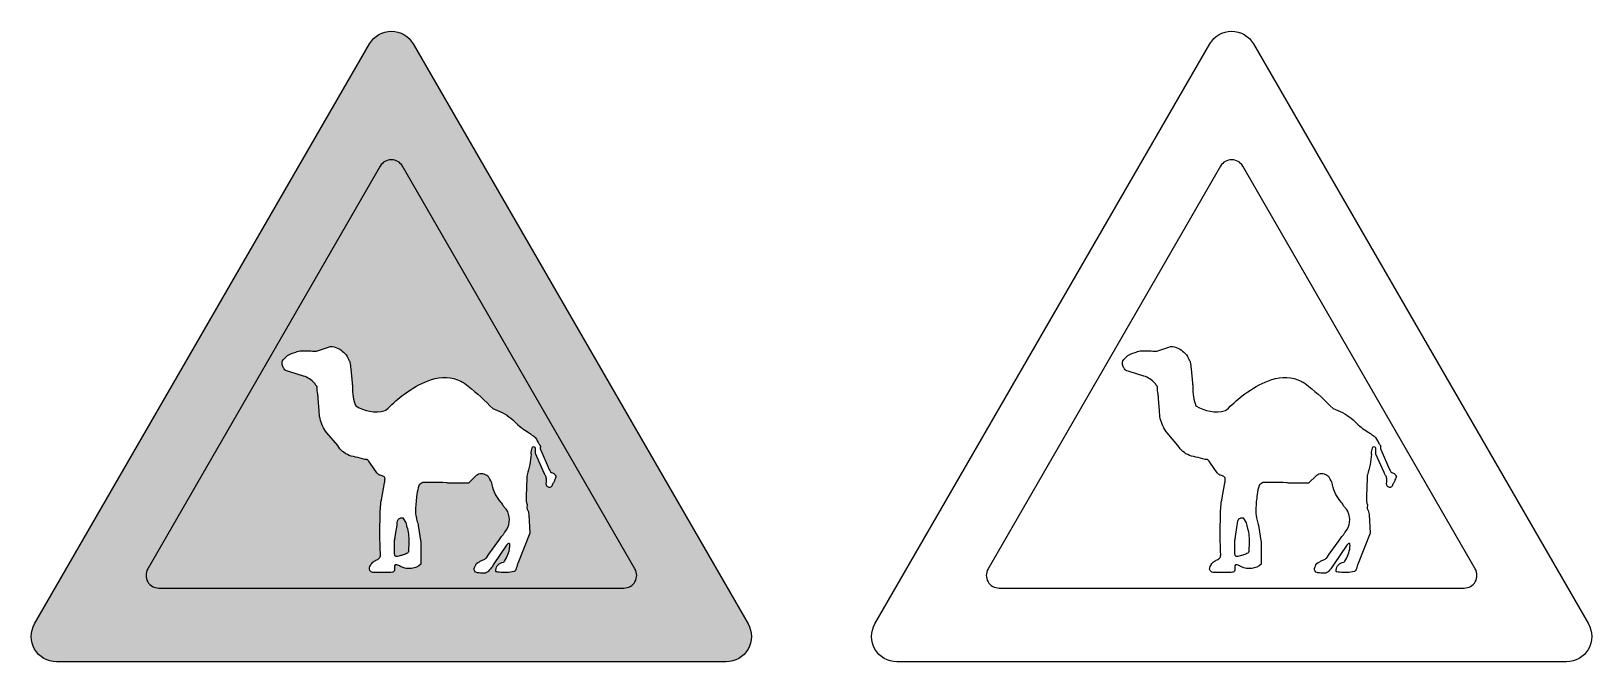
# Model space of a CAD drawing. Extents: x 659 to 1959, y 3 to 528.
import ezdxf

# ---------------------------------------------------------------- set-up
doc = ezdxf.new("R2010")
doc.units = 0
doc.header["$MEASUREMENT"] = 0

msp = doc.modelspace()

# ---------------------------------------------------------------- hatches: boundary and pattern name
h = msp.add_hatch(color=1)
edge = h.paths.add_edge_path()
edge.add_line((977.6254773971882, 517.558), (1256.625477397188, 34.32420000000002))
edge.add_arc((1238.408045808981, 23.83163514307126), 21.02305236990761, -89.95249231503732, 29.940346689590115, ccw=False)
edge.add_line((1238.425477397188, 2.80859), (680.430477397188, 2.81055))
edge.add_arc((680.4488839341984, 23.83243740245643), 21.02189546073715, 150.0540698034905, 269.9498324486072, ccw=False)
edge.add_line((662.2334773971882, 34.3262), (941.229477397188, 517.558))
edge.add_arc((959.4274773971881, 507.0299163257397), 21.02398035226036, 30.050656878707002, 149.949343121293, ccw=False)
edge = h.paths.add_edge_path(flags=16)
edge.add_arc((1153.196310557523, 74.80503525814727), 10.60483922006331, 270.0495265679002, 389.9447732795862)
edge.add_line((1162.385477397188, 80.0986), (968.6054773971882, 415.73))
edge.add_arc((959.4269773971882, 410.4190641212334), 10.60428697076659, 30.05487035694182, 149.9451296430582)
edge.add_line((950.2484773971883, 415.73), (756.472477397188, 80.09860000000003))
edge.add_arc((765.6611405451391, 74.80407619356052), 10.60488155442908, 150.0493784259307, 269.9423894106014)
edge.add_line((765.6504773971883, 64.1992), (1153.205477397188, 64.2002))
h = msp.add_hatch(color=7)
h.paths.add_polyline_path([(968.6054773971882, 415.73, 0.5767119999999999), (950.2484773971883, 415.73), (756.472477397188, 80.0986, 0.5767280000000001), (765.6504773971883, 64.1992), (1153.205477397188, 64.2002, 0.576741), (1162.385477397188, 80.0986)])
h.paths.add_polyline_path([(1020.645477397188, 234.673, -0.0364143), (1041.575477397188, 216.035), (1043.965477397188, 213.7440000000001), (1049.805477397188, 211.298, -0.101306), (1063.725477397188, 201.188, 0.0526554), (1073.775477397188, 193.814, -0.0206169), (1076.295477397188, 191.983, -0.0406908), (1078.075477397188, 190.727, -0.128112), (1081.665477397188, 185.526, 0.08916089999999999), (1082.825477397188, 183.584, 0.04062044355078975), (1083.170077248059, 183.2832968915272, -0.1902995160496588), (1083.507421672521, 182.7605386904932, -0.07958962599660746), (1083.545477397188, 181.858, 0.0283208), (1083.475477397188, 180.448, 0.1037676229540877), (1083.625711495173, 179.8164452522767, -0.02028975424957007), (1083.935477397188, 179.116), (1091.005477397188, 163.023, 0.0574053), (1092.085477397188, 161.094, 0.162178), (1093.545477397188, 160.144, -0.185961), (1095.575477397188, 158.869, -0.0650293), (1096.345477397188, 157.337, -0.19957), (1096.155477397188, 155.732, 0.0107766), (1095.485477397188, 154.456, 0.0821430714596532), (1095.298646097332, 153.7033067849731, -0.1491262853452356), (1094.845688884176, 152.4840740349568, -0.007168560511149874), (1093.915477397188, 151.292, 0.165584), (1093.425477397188, 149.921, -0.28811), (1092.585477397188, 148.475, -0.511979), (1088.705477397188, 149.976, -0.08013810000000002), (1088.575477397188, 152.721, 0.0646367), (1088.505477397188, 155.93, 0.05763400000000001), (1087.375477397188, 158.587, -0.0299153), (1086.425477397188, 160.612), (1079.665477397188, 175.86, -0.0684184069415123), (1079.546683134926, 176.9256847364532, 0.004758704432416065), (1079.545477397188, 180.189, 0.02618349999999999), (1079.465477397188, 180.85, 0.251808), (1078.725477397188, 181.681, 0.20802229118587), (1077.084076478574, 181.6825778962727, 0.2581142470622309), (1076.514221316014, 180.9241243761193, -0.07773653544939037), (1075.945477397188, 178.577, 0.1290932494077012), (1075.719543018486, 176.2220417555878, -0.01732086985797314), (1075.795477397188, 175.728, -0.0786375), (1072.485477397188, 158.65, 0.0208787), (1072.445477397188, 158.377, 0.02680059999999999), (1072.345477397188, 155.677), (1071.715477397188, 140.865, 0.0682862), (1072.035477397188, 135.206, 0.0246831701809669), (1072.232552498281, 134.5778221509242, -0.1400895950727343), (1072.465477397188, 132.857, 0.0333733), (1072.365477397188, 130.989, 0.115034), (1072.655477397188, 129.954, -0.126409), (1073.845477397188, 125.384), (1074.815477397188, 109.804), (1064.765477397188, 84.7139, 0.0132893), (1063.915477397188, 81.8789, -0.006704036814215242), (1063.12465150144, 79.71222016112192, -0.1163481569598322), (1062.245477397188, 78.3701, -0.1357707253296199), (1061.509001648131, 78.03885960094614, -0.0879975653040306), (1049.235477397188, 77.415, -0.00690239), (1047.175477397188, 77.6221, -0.3111044073851864), (1046.519245505694, 78.15320815771108, -0.1129353125588889), (1046.435477397188, 79.1348, -0.344144), (1052.795477397188, 85.8691, 0.215456), (1053.705477397188, 86.4912, 0.009094540000000002), (1053.805477397188, 86.6699, 0.126656), (1057.935477397188, 98.0146), (1058.005477397188, 98.3115, 0.1081826228190548), (1058.003931927051, 100.8610592795728, 0.1702542745581211), (1057.765477397188, 101.243, 0.180736), (1057.375477397188, 101.339, 0.117451), (1056.545477397188, 101.035, 0.09484609999999999), (1055.295477397188, 99.9404), (1044.355477397188, 83.4834, -0.0478259), (1042.065477397188, 80.2832, -0.0211043), (1039.705477397188, 77.7803, -0.211553), (1035.695477397188, 76.5332, -0.00459892), (1031.645477397188, 76.9707, -0.03953669999999999), (1030.665477397188, 77.0557, -0.395018), (1028.435477397188, 80.4297, -0.131416), (1029.175477397188, 82.4131, -0.2970840000000001), (1032.855477397188, 85.9648, 0.0202866), (1032.995477397188, 86.0742, -0.1025199816302569), (1035.347074899185, 87.3729011990799, 0.08543668379319656), (1037.915477397188, 88.708, 0.06299213626657377), (1038.640284246341, 89.5227122848121), (1040.735477397187, 92.58400000000108), (1048.985477397122, 103.9300000000071), (1051.315477397188, 107.119, -0.005129259999999999), (1052.915477397188, 109.019, 0.05306932415707642), (1053.404910402963, 109.7817907737084, -0.07285275538333338), (1054.095477397188, 110.817, 0.284408), (1056.325477397188, 127.914, 0.03847309999999999), (1056.145477397188, 128.177, 0.08104279999999998), (1053.545477397188, 131.577, -0.103616), (1052.695477397188, 132.792, 0.06917390000000001), (1050.935477397188, 135.455, -0.04701099999999999), (1046.185477397188, 142.252, -0.0624176), (1043.515477397188, 150.066, 0.105468), (1040.615477397188, 156.492, 0.2889589999999999), (1032.125477397188, 159.095, 0.111993), (1030.215477397188, 157.942), (1023.575477397188, 151.507), (1009.555477397188, 151.507, -0.0193387), (1008.495477397188, 151.548, -0.005849671061228712), (1004.997586419081, 151.859796331506, 0.03495065578648845), (994.065477397188, 152.195, 0.0156653), (988.575477397188, 152.078, -0.005139100000000001), (986.5154773971881, 152.266, 0.110316), (985.4354773971882, 152.119, 0.03456779717131919), (985.2876435320989, 152.0423135812353, -0.01838884434370693), (983.4154773971882, 150.814, 0.09881430000000001), (982.5254773971883, 149.955, 0.05303259510500843), (982.4034955501511, 149.6922484819947, 0.04495545931518521), (980.6454773971882, 142.177, 0.0151307), (979.4954773971881, 129.897, 0.06083499999999998), (980.2454773971881, 122.828, 0.0695395), (981.3554773971882, 118.19, -0.0384661), (981.8354773971882, 116.299), (984.0754773971879, 102.1440000000009), (984.075477397188, 84.1025, -0.294984), (967.6254773971882, 81.8525, 0.010406), (964.8154773971883, 83.3262, 0.112819), (963.2654773971881, 83.6768, 0.338281), (962.1724773971882, 82.8271, 0.07706859999999999), (962.0514773971881, 81.4902, -0.04263570928104979), (962.0267128756025, 79.20226042701609, -0.2160002975827826), (961.1974773971881, 77.75, -0.107944), (960.258477397188, 77.4238, -0.06389109999999999), (957.7014773971882, 77.3105), (957.2974773971864, 77.3135), (946.3284773971882, 77.3135, 0.02017233988892825), (944.9616575764697, 77.21803489097596, -0.1641896308183632), (943.267477397188, 77.4902, -0.143525), (941.4554773971881, 78.9551, -0.2145134699246394), (941.2350409316866, 81.23035077324899, -0.08818990354557849), (943.0494773971882, 84.6729, -0.143567), (945.8754773971882, 87.0166, 0.0311363), (948.7254773971881, 88.5283, 0.236712), (950.260477397188, 91.1309, 0.03003067796164963), (950.3166171152478, 92.27466265207505, 0.008209728065059171), (949.8264773971882, 105.375, -0.02434209999999999), (949.7714773971882, 108.693), (950.1994773971882, 127.9439999999983), (950.615477397188, 134.404, -0.08606079999999999), (951.1374773971881, 137.428, -0.0154057), (951.2644773971881, 137.695), (953.8124773971881, 151.896, 0.0520557), (954.1394773971881, 155.408, 0.09076539999999998), (954.0024773971882, 156.08, 0.1455230000000001), (953.0434773971883, 157.068, 0.0755058), (950.219477397188, 158.124, -0.13527), (948.0024773971882, 159.553, -0.04225096895661618), (947.3680232401292, 160.335255745082), (941.8794773971881, 168.327, 0.09410510000000001), (939.314477397188, 171.127, 0.00979704), (939.2484773971883, 171.169, -0.077765), (931.5454773971883, 173.044, -0.06056000000000002), (924.2654773971881, 174.757, -0.170144), (914.7214773971882, 182.834), (905.7073280769508, 193.4433975131782, -0.0803462414237361), (902.1974773971881, 199.234, -0.123167), (899.3794773971881, 212.145), (898.6014773971883, 221.83, 0.0578658), (898.0964773971882, 225.613, -0.06934320000000001), (897.5924773971881, 231.8, 0.06456340748166546), (897.3632130537962, 232.2775621713422, 0.02559854017148378), (895.4084773971881, 234.773, 0.140426), (886.2484773971883, 240.858), (874.1524773971882, 244.674, -0.006075516589677871), (872.1754804029806, 245.1683678649835, -0.1180431560005099), (871.074477397188, 245.732, -0.0285007), (870.7464773971883, 246.122, -0.06189939999999999), (868.959477397188, 248.761, -0.0646877), (868.5604773971882, 250.557, -0.07608787847874594), (868.5502458997025, 252.8095195026409, -0.1200738355843554), (868.8484773971882, 253.599, -0.153201), (876.1504773971883, 259.666), (879.7834773971881, 260.761, -0.0928725), (884.3934773971882, 261.841, -0.0188487), (897.0314773971882, 261.474), (907.017477397188, 264.931, -0.2210459999999999), (913.180477397188, 264.686, -0.150837), (922.689477397188, 257.21, -0.05982899999999999), (923.7074773971881, 254.978, 0.03086703945598459), (924.3967920835055, 253.6330498335116, -0.08763559105180183), (924.8794773971881, 252.51, -0.02785880000000001), (925.6724773971882, 246.79), (926.7994773971882, 234.911, -0.0103576), (927.180477397188, 231.542, 0.12011), (929.7214773971882, 215.962, 0.2069280000000001), (954.164477397188, 212.021, -0.103661), (955.0884773971882, 212.633, -0.0177367), (968.2854773971881, 224.385, -0.05450409999999999), (987.3554773971882, 235.853, -0.0209668), (992.795477397188, 237.898, -0.206481), (1017.415477397188, 236.441, -0.02180290000000001)], flags=16)
h.paths.add_polyline_path([(968.8823577623755, 122.5522543265483, 0.06375082272465708), (968.6454773971882, 122.677, 0.1295041635575613), (965.9458826018896, 122.1887674631669, 0.08609809734369578), (965.5454773971888, 121.8770000000007, 0.05189570000007981), (964.9454773971878, 120.8769999999992, 0.08188039999998306), (964.1454773971882, 116.677), (962.6984773971881, 107.055, -0.03427652008667582), (962.5115398985351, 106.1375825038793, 0.0586140544447518), (962.1484773971881, 103.477), (962.1484773971881, 93.0771, 0.03819209999999951), (962.2484773971883, 91.97660000000002, 0.115733999999906), (962.5484773971878, 90.97660000000074, 0.2272640000002062), (963.4454773971883, 90.37700000000001, 0.09478870000001076), (964.5454773971885, 90.57710000000007, -0.007067919999999987), (966.5454773971885, 91.07710000000006, 0.0320536999999895), (969.3454773971873, 91.7772999999998, 0.0758379000000373), (972.9454773971892, 93.37700000000069, 0.1015309999996403), (973.5454773971874, 93.97659999999846, 0.1055263552883095), (973.6421907222855, 94.28168642782204), (973.9454773971881, 103.077, 0.07937830000000717), (972.3454773971877, 115.1770000000011, -0.05876079999989252), (972.0454773971884, 116.3769999999989, 0.1180870000000607), (971.4454773971881, 118.577), (969.0454773971883, 122.577, 0.1890185207215407)], flags=0)

# ---------------------------------------------------------------- linework, layer by layer
at = {"color": 1}
msp.add_lwpolyline([(977.6254773971882, 517.558), (1256.625477397188, 34.3242, -0.576727), (1238.425477397188, 2.80859), (680.430477397188, 2.81055, -0.5767439999999999), (662.2334773971882, 34.3262), (941.229477397188, 517.558, -0.576761)], format="xyb", close=True, dxfattribs=at)
for points in [[(1677.625477397188, 517.558), (1956.625477397188, 34.3242, -0.576727), (1938.425477397188, 2.80859), (1380.430477397188, 2.81055, -0.5767439999999999), (1362.233477397188, 34.3262), (1641.229477397188, 517.558, -0.576761)], [(1153.205477397188, 64.2002, 0.576741), (1162.385477397188, 80.0986), (968.6054773971882, 415.73, 0.576712), (950.2484773971883, 415.73), (756.472477397188, 80.0986, 0.576728), (765.6504773971883, 64.1992)], [(1853.205477397188, 64.2002, 0.576741), (1862.385477397188, 80.0986), (1668.605477397188, 415.73, 0.576712), (1650.248477397188, 415.73), (1456.472477397188, 80.0986, 0.576728), (1465.650477397188, 64.1992)], [(925.6724773971882, 246.79), (926.7994773971882, 234.911, -0.0103576), (927.180477397188, 231.542, 0.12011), (929.7214773971882, 215.962, 0.206928), (954.164477397188, 212.021, -0.103661), (955.0884773971882, 212.633, -0.0177367), (968.2854773971881, 224.385, -0.05450409999999999), (987.3554773971882, 235.853, -0.0209668), (992.795477397188, 237.898, -0.206481), (1017.415477397188, 236.441, -0.0218029), (1020.645477397188, 234.673, -0.0364143), (1041.575477397188, 216.035), (1043.965477397188, 213.744), (1049.805477397188, 211.298, -0.101306), (1063.725477397188, 201.188, 0.0526554), (1073.775477397188, 193.814, -0.0206169), (1076.295477397188, 191.983, -0.0406908), (1078.075477397188, 190.727, -0.128112), (1081.665477397188, 185.526, 0.08916089999999999), (1082.825477397188, 183.584, 0.0423169), (1083.185477397188, 183.272, -0.181517), (1083.505477397188, 182.77, -0.08044069999999999), (1083.545477397188, 181.858, 0.0283208), (1083.475477397188, 180.448, 0.110969), (1083.645477397188, 179.776, -0.0190972), (1083.935477397188, 179.116), (1091.005477397188, 163.023, 0.0574053), (1092.085477397188, 161.094, 0.162178), (1093.545477397188, 160.144, -0.185961), (1095.575477397188, 158.869, -0.0650293), (1096.345477397188, 157.337, -0.19957), (1096.155477397188, 155.732, 0.0107766), (1095.485477397188, 154.456, 0.08695560000000001), (1095.295477397188, 153.658, -0.142067), (1094.855477397188, 152.497, -0.00724543), (1093.915477397188, 151.292, 0.165584), (1093.425477397188, 149.921, -0.28811), (1092.585477397188, 148.475, -0.511979), (1088.705477397188, 149.976, -0.0801381), (1088.575477397188, 152.721, 0.06463669999999999), (1088.505477397188, 155.93, 0.057634), (1087.375477397188, 158.587, -0.0299153), (1086.425477397188, 160.612), (1079.665477397188, 175.86, -0.0603387), (1079.545477397188, 176.799, 0.00494345), (1079.545477397188, 180.189, 0.0261835), (1079.465477397188, 180.85, 0.251808), (1078.725477397188, 181.681, 0.202336), (1077.125477397188, 181.7, 0.297541), (1076.505477397188, 180.826, -0.0745663), (1075.945477397188, 178.577, 0.137142), (1075.745477397188, 176.077, -0.0122154), (1075.795477397188, 175.728, -0.0786375), (1072.485477397188, 158.65, 0.0208787), (1072.445477397188, 158.377, 0.0268006), (1072.345477397188, 155.677), (1071.715477397188, 140.865, 0.06828619999999999), (1072.035477397188, 135.206, 0.0342591), (1072.325477397188, 134.34, -0.119541), (1072.465477397188, 132.857, 0.0333733), (1072.365477397188, 130.989, 0.115034), (1072.655477397188, 129.954, -0.126409), (1073.845477397188, 125.384), (1074.815477397188, 109.804), (1064.765477397188, 84.7139, 0.0132893), (1063.915477397188, 81.8789, -0.00702385), (1063.085477397188, 79.6094, -0.108376), (1062.245477397188, 78.3701, -0.09681260000000001), (1061.735477397188, 78.0918, -0.0896632), (1049.235477397188, 77.415, -0.00690239), (1047.175477397188, 77.6221, -0.29228), (1046.535477397188, 78.1045, -0.118825), (1046.435477397188, 79.1348, -0.344144), (1052.795477397188, 85.8691, 0.215456), (1053.705477397188, 86.4912, 0.00909454), (1053.805477397188, 86.6699, 0.126656), (1057.935477397188, 98.0146), (1058.005477397188, 98.3115, 0.107876), (1058.005477397188, 100.854, 0.172988), (1057.765477397188, 101.243, 0.180736), (1057.375477397188, 101.339, 0.117451), (1056.545477397188, 101.035, 0.0948461), (1055.295477397188, 99.9404), (1044.355477397188, 83.4834, -0.0478259), (1042.065477397188, 80.2832, -0.0211043), (1039.705477397188, 77.7803, -0.211553), (1035.695477397188, 76.5332, -0.00459892), (1031.645477397188, 76.9707, -0.03953669999999999), (1030.665477397188, 77.0557, -0.395018), (1028.435477397188, 80.4297, -0.131416), (1029.175477397188, 82.4131, -0.297084), (1032.855477397188, 85.9648, 0.0202866), (1032.995477397188, 86.0742, -0.100056), (1035.285477397188, 87.3535, 0.0873431), (1037.915477397188, 88.708, 0.0635233), (1038.645477397188, 89.5303), (1040.735477397188, 92.584), (1048.985477397188, 103.93), (1051.315477397188, 107.119, -0.00512926), (1052.915477397188, 109.019, 0.05849159999999999), (1053.445477397188, 109.865, -0.0674352), (1054.095477397188, 110.817, 0.284408), (1056.325477397188, 127.914, 0.0384731), (1056.145477397188, 128.177, 0.0810428), (1053.545477397188, 131.577, -0.103616), (1052.695477397188, 132.792, 0.0691739), (1050.935477397188, 135.455, -0.047011), (1046.185477397188, 142.252, -0.06241759999999999), (1043.515477397188, 150.066, 0.105468), (1040.615477397188, 156.492, 0.288959), (1032.125477397188, 159.095, 0.111993), (1030.215477397188, 157.942), (1023.575477397188, 151.507), (1009.555477397188, 151.507, -0.0193387), (1008.495477397188, 151.548, -0.00583646), (1005.005477397188, 151.859, 0.034976), (994.065477397188, 152.195, 0.0156653), (988.575477397188, 152.078, -0.005139100000000001), (986.5154773971881, 152.266, 0.110316), (985.4354773971882, 152.119, 0.06822610000000001), (985.1554773971882, 151.949, -0.0170602), (983.4154773971882, 150.814, 0.09881430000000001), (982.5254773971883, 149.955, 0.05770940000000001), (982.3954773971882, 149.668, 0.0448067), (980.6454773971882, 142.177, 0.0151307), (979.4954773971881, 129.897, 0.060835), (980.2454773971881, 122.828, 0.0695395), (981.3554773971882, 118.19, -0.0384661), (981.8354773971882, 116.299), (984.075477397188, 102.144), (984.075477397188, 84.1025, -0.294984), (967.6254773971882, 81.8525, 0.010406), (964.8154773971883, 83.3262, 0.112819), (963.2654773971881, 83.6768, 0.338281), (962.1724773971882, 82.8271, 0.0770686), (962.0514773971881, 81.4902, -0.0428746), (962.0254773971883, 79.1895, -0.214345), (961.1974773971881, 77.75, -0.107944), (960.258477397188, 77.4238, -0.06389109999999999), (957.7014773971882, 77.3105), (957.2974773971882, 77.3135), (946.3284773971882, 77.3135, 0.0240003), (944.7034773971882, 77.1875, -0.139397), (943.267477397188, 77.4902, -0.143525), (941.4554773971881, 78.9551, -0.202745), (941.1974773971881, 81.1104, -0.0910392), (943.0494773971882, 84.6729, -0.143567), (945.8754773971882, 87.0166, 0.0311363), (948.7254773971881, 88.5283, 0.236712), (950.260477397188, 91.1309, 0.03514750000000001), (950.3124773971881, 92.4697, 0.00808756), (949.8264773971882, 105.375, -0.0243421), (949.7714773971882, 108.693), (950.199477397188, 127.944), (950.615477397188, 134.404, -0.0860608), (951.1374773971881, 137.428, -0.0154057), (951.2644773971881, 137.695), (953.8124773971881, 151.896, 0.0520557), (954.1394773971881, 155.408, 0.0907654), (954.0024773971882, 156.08, 0.145523), (953.0434773971883, 157.068, 0.0755058), (950.219477397188, 158.124, -0.13527), (948.0024773971882, 159.553, -0.0398464), (947.4004773971883, 160.288), (941.8794773971881, 168.327, 0.09410510000000001), (939.314477397188, 171.127, 0.00979704), (939.2484773971883, 171.169, -0.077765), (931.5454773971883, 173.044, -0.06056), (924.2654773971881, 174.757, -0.170144), (914.7214773971882, 182.834), (905.680477397188, 193.475, -0.07985419999999999), (902.1974773971881, 199.234, -0.123167), (899.3794773971881, 212.145), (898.6014773971883, 221.83, 0.0578658), (898.0964773971882, 225.613, -0.06934320000000001), (897.5924773971881, 231.8, 0.0843712), (897.269477397188, 232.41, 0.0242883), (895.4084773971881, 234.773, 0.140426), (886.2484773971883, 240.858), (874.1524773971882, 244.674, -0.00638693), (872.074477397188, 245.195, -0.108085), (871.074477397188, 245.732, -0.0285007), (870.7464773971883, 246.122, -0.0618994), (868.959477397188, 248.761, -0.0646877), (868.5604773971882, 250.557, -0.0800716), (868.5684773971882, 252.926, -0.103328), (868.8484773971882, 253.599, -0.153201), (876.1504773971883, 259.666), (879.7834773971881, 260.761, -0.0928725), (884.3934773971882, 261.841, -0.0188487), (897.0314773971882, 261.474), (907.017477397188, 264.931, -0.221046), (913.180477397188, 264.686, -0.150837), (922.689477397188, 257.21, -0.05982899999999999), (923.7074773971881, 254.978, 0.035934), (924.5254773971883, 253.421, -0.0698748), (924.8794773971881, 252.51, -0.0278588)], [(1625.672477397188, 246.79), (1626.799477397188, 234.911, -0.0103576), (1627.180477397188, 231.542, 0.12011), (1629.721477397188, 215.962, 0.206928), (1654.164477397188, 212.021, -0.103661), (1655.088477397188, 212.633, -0.0177367), (1668.285477397188, 224.385, -0.05450409999999999), (1687.355477397188, 235.853, -0.0209668), (1692.795477397188, 237.898, -0.206481), (1717.415477397188, 236.441, -0.0218029), (1720.645477397188, 234.673, -0.0364143), (1741.575477397188, 216.035), (1743.965477397188, 213.744), (1749.805477397188, 211.298, -0.101306), (1763.725477397188, 201.188, 0.0526554), (1773.775477397188, 193.814, -0.0206169), (1776.295477397188, 191.983, -0.0406908), (1778.075477397188, 190.727, -0.128112), (1781.665477397188, 185.526, 0.08916089999999999), (1782.825477397188, 183.584, 0.0423169), (1783.185477397188, 183.272, -0.181517), (1783.505477397188, 182.77, -0.08044069999999999), (1783.545477397188, 181.858, 0.0283208), (1783.475477397188, 180.448, 0.110969), (1783.645477397188, 179.776, -0.0190972), (1783.935477397188, 179.116), (1791.005477397188, 163.023, 0.0574053), (1792.085477397188, 161.094, 0.162178), (1793.545477397188, 160.144, -0.185961), (1795.575477397188, 158.869, -0.0650293), (1796.345477397188, 157.337, -0.19957), (1796.155477397188, 155.732, 0.0107766), (1795.485477397188, 154.456, 0.08695560000000001), (1795.295477397188, 153.658, -0.142067), (1794.855477397188, 152.497, -0.00724543), (1793.915477397188, 151.292, 0.165584), (1793.425477397188, 149.921, -0.28811), (1792.585477397188, 148.475, -0.511979), (1788.705477397188, 149.976, -0.0801381), (1788.575477397188, 152.721, 0.06463669999999999), (1788.505477397188, 155.93, 0.057634), (1787.375477397188, 158.587, -0.0299153), (1786.425477397188, 160.612), (1779.665477397188, 175.86, -0.0603387), (1779.545477397188, 176.799, 0.00494345), (1779.545477397188, 180.189, 0.0261835), (1779.465477397188, 180.85, 0.251808), (1778.725477397188, 181.681, 0.202336), (1777.125477397188, 181.7, 0.297541), (1776.505477397188, 180.826, -0.0745663), (1775.945477397188, 178.577, 0.137142), (1775.745477397188, 176.077, -0.0122154), (1775.795477397188, 175.728, -0.0786375), (1772.485477397188, 158.65, 0.0208787), (1772.445477397188, 158.377, 0.0268006), (1772.345477397188, 155.677), (1771.715477397188, 140.865, 0.06828619999999999), (1772.035477397188, 135.206, 0.0342591), (1772.325477397188, 134.34, -0.119541), (1772.465477397188, 132.857, 0.0333733), (1772.365477397188, 130.989, 0.115034), (1772.655477397188, 129.954, -0.126409), (1773.845477397188, 125.384), (1774.815477397188, 109.804), (1764.765477397188, 84.7139, 0.0132893), (1763.915477397188, 81.8789, -0.00702385), (1763.085477397188, 79.6094, -0.108376), (1762.245477397188, 78.3701, -0.09681260000000001), (1761.735477397188, 78.0918, -0.0896632), (1749.235477397188, 77.415, -0.00690239), (1747.175477397188, 77.6221, -0.29228), (1746.535477397188, 78.1045, -0.118825), (1746.435477397188, 79.1348, -0.344144), (1752.795477397188, 85.8691, 0.215456), (1753.705477397188, 86.4912, 0.00909454), (1753.805477397188, 86.6699, 0.126656), (1757.935477397188, 98.0146), (1758.005477397188, 98.3115, 0.107876), (1758.005477397188, 100.854, 0.172988), (1757.765477397188, 101.243, 0.180736), (1757.375477397188, 101.339, 0.117451), (1756.545477397188, 101.035, 0.0948461), (1755.295477397188, 99.9404), (1744.355477397188, 83.4834, -0.0478259), (1742.065477397188, 80.2832, -0.0211043), (1739.705477397188, 77.7803, -0.211553), (1735.695477397188, 76.5332, -0.00459892), (1731.645477397188, 76.9707, -0.03953669999999999), (1730.665477397188, 77.0557, -0.395018), (1728.435477397188, 80.4297, -0.131416), (1729.175477397188, 82.4131, -0.297084), (1732.855477397188, 85.9648, 0.0202866), (1732.995477397188, 86.0742, -0.100056), (1735.285477397188, 87.3535, 0.0873431), (1737.915477397188, 88.708, 0.0635233), (1738.645477397188, 89.5303), (1740.735477397188, 92.584), (1748.985477397188, 103.93), (1751.315477397188, 107.119, -0.00512926), (1752.915477397188, 109.019, 0.05849159999999999), (1753.445477397188, 109.865, -0.0674352), (1754.095477397188, 110.817, 0.284408), (1756.325477397188, 127.914, 0.0384731), (1756.145477397188, 128.177, 0.0810428), (1753.545477397188, 131.577, -0.103616), (1752.695477397188, 132.792, 0.0691739), (1750.935477397188, 135.455, -0.047011), (1746.185477397188, 142.252, -0.06241759999999999), (1743.515477397188, 150.066, 0.105468), (1740.615477397188, 156.492, 0.288959), (1732.125477397188, 159.095, 0.111993), (1730.215477397188, 157.942), (1723.575477397188, 151.507), (1709.555477397188, 151.507, -0.0193387), (1708.495477397188, 151.548, -0.00583646), (1705.005477397188, 151.859, 0.034976), (1694.065477397188, 152.195, 0.0156653), (1688.575477397188, 152.078, -0.005139100000000001), (1686.515477397188, 152.266, 0.110316), (1685.435477397188, 152.119, 0.06822610000000001), (1685.155477397188, 151.949, -0.0170602), (1683.415477397188, 150.814, 0.09881430000000001), (1682.525477397188, 149.955, 0.05770940000000001), (1682.395477397188, 149.668, 0.0448067), (1680.645477397188, 142.177, 0.0151307), (1679.495477397188, 129.897, 0.060835), (1680.245477397188, 122.828, 0.0695395), (1681.355477397188, 118.19, -0.0384661), (1681.835477397188, 116.299), (1684.075477397188, 102.144), (1684.075477397188, 84.1025, -0.294984), (1667.625477397188, 81.8525, 0.010406), (1664.815477397188, 83.3262, 0.112819), (1663.265477397188, 83.6768, 0.338281), (1662.172477397188, 82.8271, 0.0770686), (1662.051477397188, 81.4902, -0.0428746), (1662.025477397188, 79.1895, -0.214345), (1661.197477397188, 77.75, -0.107944), (1660.258477397188, 77.4238, -0.06389109999999999), (1657.701477397188, 77.3105), (1657.297477397188, 77.3135), (1646.328477397188, 77.3135, 0.0240003), (1644.703477397188, 77.1875, -0.139397), (1643.267477397188, 77.4902, -0.143525), (1641.455477397188, 78.9551, -0.202745), (1641.197477397188, 81.1104, -0.0910392), (1643.049477397188, 84.6729, -0.143567), (1645.875477397188, 87.0166, 0.0311363), (1648.725477397188, 88.5283, 0.236712), (1650.260477397188, 91.1309, 0.03514750000000001), (1650.312477397188, 92.4697, 0.00808756), (1649.826477397188, 105.375, -0.0243421), (1649.771477397188, 108.693), (1650.199477397188, 127.944), (1650.615477397188, 134.404, -0.0860608), (1651.137477397188, 137.428, -0.0154057), (1651.264477397188, 137.695), (1653.812477397188, 151.896, 0.0520557), (1654.139477397188, 155.408, 0.0907654), (1654.002477397188, 156.08, 0.145523), (1653.043477397188, 157.068, 0.0755058), (1650.219477397188, 158.124, -0.13527), (1648.002477397188, 159.553, -0.0398464), (1647.400477397188, 160.288), (1641.879477397188, 168.327, 0.09410510000000001), (1639.314477397188, 171.127, 0.00979704), (1639.248477397188, 171.169, -0.077765), (1631.545477397188, 173.044, -0.06056), (1624.265477397188, 174.757, -0.170144), (1614.721477397188, 182.834), (1605.680477397188, 193.475, -0.07985419999999999), (1602.197477397188, 199.234, -0.123167), (1599.379477397188, 212.145), (1598.601477397188, 221.83, 0.0578658), (1598.096477397188, 225.613, -0.06934320000000001), (1597.592477397188, 231.8, 0.0843712), (1597.269477397188, 232.41, 0.0242883), (1595.408477397188, 234.773, 0.140426), (1586.248477397188, 240.858), (1574.152477397188, 244.674, -0.00638693), (1572.074477397188, 245.195, -0.108085), (1571.074477397188, 245.732, -0.0285007), (1570.746477397188, 246.122, -0.0618994), (1568.959477397188, 248.761, -0.0646877), (1568.560477397188, 250.557, -0.0800716), (1568.568477397188, 252.926, -0.103328), (1568.848477397188, 253.599, -0.153201), (1576.150477397188, 259.666), (1579.783477397188, 260.761, -0.0928725), (1584.393477397188, 261.841, -0.0188487), (1597.031477397188, 261.474), (1607.017477397188, 264.931, -0.221046), (1613.180477397188, 264.686, -0.150837), (1622.689477397188, 257.21, -0.05982899999999999), (1623.707477397188, 254.978, 0.035934), (1624.525477397188, 253.421, -0.0698748), (1624.879477397188, 252.51, -0.0278588)], [(973.9454773971881, 103.077), (973.6454773971882, 94.37700000000001, -0.137106), (973.5454773971883, 93.9766, -0.101531), (972.9454773971881, 93.37700000000001, -0.07583789999999999), (969.345477397188, 91.7773, -0.0320537), (966.5454773971883, 91.0771, 0.00706792), (964.5454773971883, 90.5771, -0.09478869999999999), (963.4454773971881, 90.37700000000001, -0.227264), (962.5484773971882, 90.9766, -0.115734), (962.2484773971883, 91.9766, -0.0381921), (962.1484773971881, 93.0771), (962.1484773971881, 103.477, -0.0617629), (962.5484773971882, 106.277, 0.0289972), (962.6984773971881, 107.055), (964.1454773971882, 116.677, -0.08188039999999999), (964.9454773971881, 120.877, -0.0518957), (965.5454773971883, 121.877, -0.123291), (966.1454773971882, 122.277, -0.119215), (968.6454773971882, 122.677, -0.0531809), (968.845477397188, 122.577, -0.0593788), (968.9454773971881, 122.577, -0.112002), (969.0454773971883, 122.577), (971.4454773971881, 118.577, -0.118087), (972.0454773971883, 116.377, 0.05876080000000001), (972.345477397188, 115.177, -0.0793783)], [(1673.945477397188, 103.077), (1673.645477397188, 94.37700000000001, -0.137106), (1673.545477397188, 93.9766, -0.101531), (1672.945477397188, 93.37700000000001, -0.07583789999999999), (1669.345477397188, 91.7773, -0.0320537), (1666.545477397188, 91.0771, 0.00706792), (1664.545477397188, 90.5771, -0.09478869999999999), (1663.445477397188, 90.37700000000001, -0.227264), (1662.548477397188, 90.9766, -0.115734), (1662.248477397188, 91.9766, -0.0381921), (1662.148477397188, 93.0771), (1662.148477397188, 103.477, -0.0617629), (1662.548477397188, 106.277, 0.0289972), (1662.698477397188, 107.055), (1664.145477397188, 116.677, -0.08188039999999999), (1664.945477397188, 120.877, -0.0518957), (1665.545477397188, 121.877, -0.123291), (1666.145477397188, 122.277, -0.119215), (1668.645477397188, 122.677, -0.0531809), (1668.845477397188, 122.577, -0.0593788), (1668.945477397188, 122.577, -0.112002), (1669.045477397188, 122.577), (1671.445477397188, 118.577, -0.118087), (1672.045477397188, 116.377, 0.05876080000000001), (1672.345477397188, 115.177, -0.0793783)]]:
    msp.add_lwpolyline(points, format="xyb", close=True)

doc.saveas('drawing.dxf')
